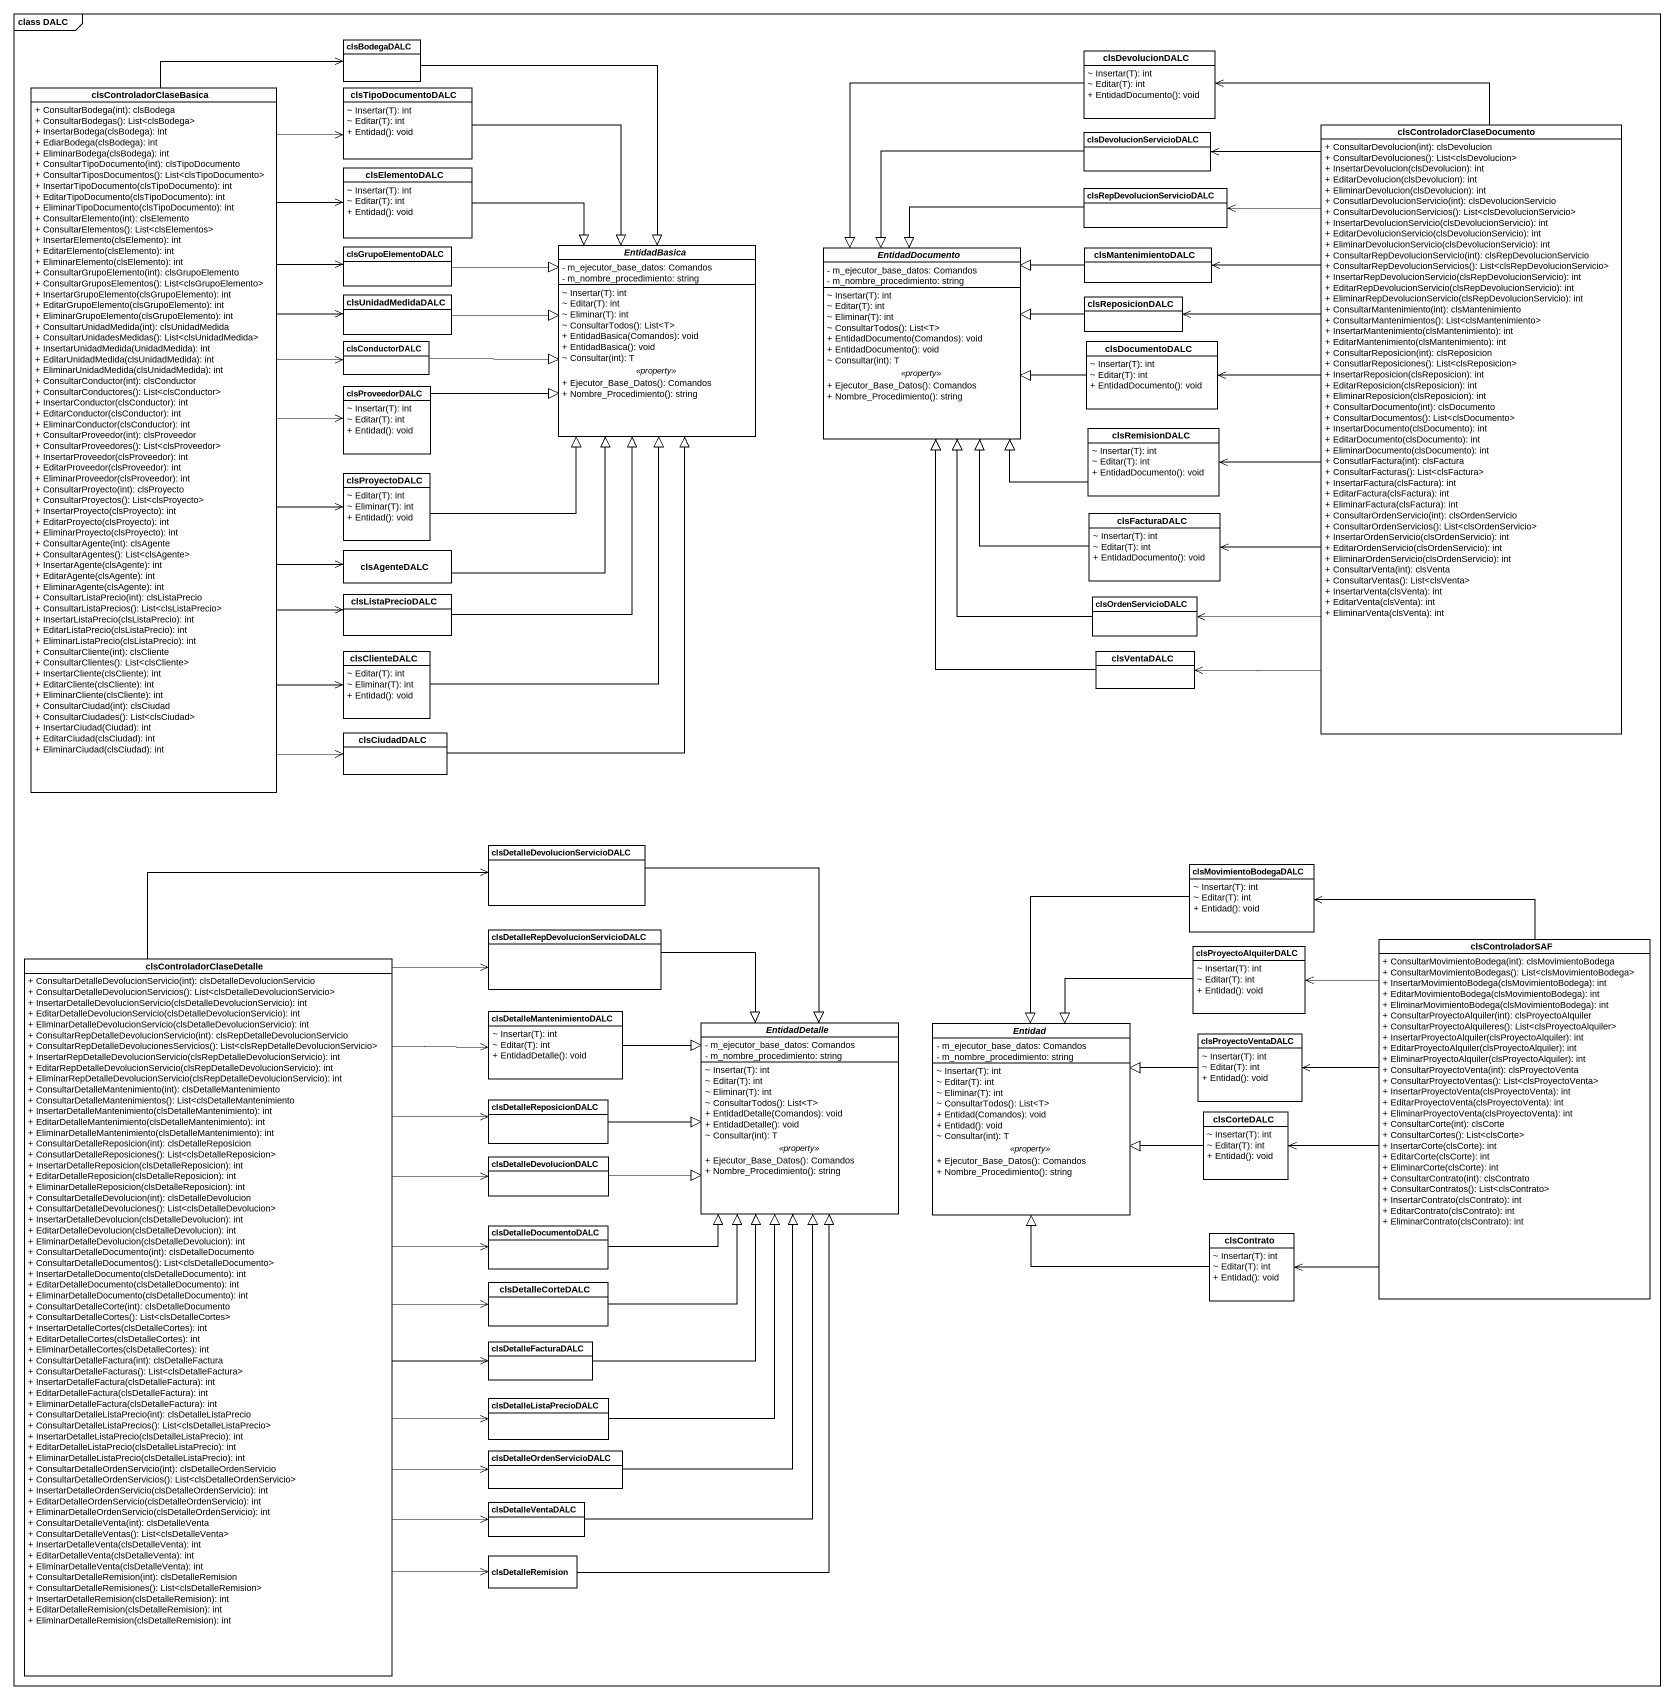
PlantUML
@startuml
mainframe class DALC
hide circle
hide empty members
skinparam classAttributeIconSize 0
class clsBodegaDALC
class clsDevolucionDALC {
  ~ Insertar(T): int
  ~ Editar(T): int
  + EntidadDocumento(): void
}
class clsControladorClaseBasica {
  + ConsultarBodega(int): clsBodega
  + ConsultarBodegas(): List<clsBodega>
  + InsertarBodega(clsBodega): int
  + EdiarBodega(clsBodega): int
  + EliminarBodega(clsBodega): int
  + ConsultarTipoDocumento(int): clsTipoDocumento
  + ConsultarTiposDocumentos(): List<clsTipoDocumento>
  + InsertarTipoDocumento(clsTipoDocumento): int
  + EditarTipoDocumento(clsTipoDocumento): int
  + EliminarTipoDocumento(clsTipoDocumento): int
  + ConsultarElemento(int): clsElemento
  + ConsultarElementos(): List<clsElementos>
  + InsertarElemento(clsElemento): int
  + EditarElemento(clsElemento): int
  + EliminarElemento(clsElemento): int
  + ConsultarGrupoElemento(int): clsGrupoElemento
  + ConsultarGruposElementos(): List<clsGrupoElemento>
  + InsertarGrupoElemento(clsGrupoElemento): int
  + EditarGrupoElemento(clsGrupoElemento): int
  + EliminarGrupoElemento(clsGrupoElemento): int
  + ConsultarUnidadMedida(int): clsUnidadMedida
  + ConsultarUnidadesMedidas(): List<clsUnidadMedida>
  + InsertarUnidadMedida(UnidadMedida): int
  + EditarUnidadMedida(clsUnidadMedida): int
  + EliminarUnidadMedida(clsUnidadMedida): int
  + ConsultarConductor(int): clsConductor
  + ConsultarConductores(): List<clsConductor>
  + InsertarConductor(clsConductor): int
  + EditarConductor(clsConductor): int
  + EliminarConductor(clsConductor): int
  + ConsultarProveedor(int): clsProveedor
  + ConsultarProveedores(): List<clsProveedor>
  + InsertarProveedor(clsProveedor): int
  + EditarProveedor(clsProveedor): int
  + EliminarProveedor(clsProveedor): int
  + ConsultarProyecto(int): clsProyecto
  + ConsultarProyectos(): List<clsProyecto>
  + InsertarProyecto(clsProyecto): int
  + EditarProyecto(clsProyecto): int
  + EliminarProyecto(clsProyecto): int
  + ConsultarAgente(int): clsAgente
  + ConsultarAgentes(): List<clsAgente>
  + InsertarAgente(clsAgente): int
  + EditarAgente(clsAgente): int
  + EliminarAgente(clsAgente): int
  + ConsultarListaPrecio(int): clsListaPrecio
  + ConsultarListaPrecios(): List<clsListaPrecio>
  + InsertarListaPrecio(clsListaPrecio): int
  + EditarListaPrecio(clsListaPrecio): int
  + EliminarListaPrecio(clsListaPrecio): int
  + ConsultarCliente(int): clsCliente
  + ConsultarClientes(): List<clsCliente>
  + InsertarCliente(clsCliente): int
  + EditarCliente(clsCliente): int
  + EliminarCliente(clsCliente): int
  + ConsultarCiudad(int): clsCiudad
  + ConsultarCiudades(): List<clsCiudad>
  + InsertarCiudad(Ciudad): int
  + EditarCiudad(clsCiudad): int
  + EliminarCiudad(clsCiudad): int
}
class clsTipoDocumentoDALC {
  ~ Insertar(T): int
  ~ Editar(T): int
  + Entidad(): void
}
class clsDevolucionServicioDALC
class clsControladorClaseDocumento {
  + ConsultarDevolucion(int): clsDevolucion
  + ConsultarDevoluciones(): List<clsDevolucion>
  + InsertarDevolucion(clsDevolucion): int
  + EditarDevolucion(clsDevolucion): int
  + EliminarDevolucion(clsDevolucion): int
  + ConsutlarDevolucionServicio(int): clsDevolucionServicio
  + ConsultarDevolucionServicios(): List<clsDevolucionServicio>
  + InsertarDevolucionServicio(clsDevolucionServicio): int
  + EditarDevolucionServicio(clsDevolucionServicio): int
  + EliminarDevolucionServicio(clsDevolucionServicio): int
  + ConsultarRepDevolucionServicio(int): clsRepDevolucionServicio
  + ConsultarRepDevolucionServicios(): List<clsRepDevolucionServicio>
  + InsertarRepDevolucionServicio(clsRepDevolucionServicio): int
  + EditarRepDevolucionServicio(clsRepDevolucionServicio): int
  + EliminarRepDevolucionServicio(clsRepDevolucionServicio): int
  + ConsultarMantenimiento(int): clsMantenimiento
  + ConsultarMantenimientos(): List<clsMantenimiento>
  + InsertarMantenimiento(clsMantenimiento): int
  + EditarMantenimiento(clsMantenimiento): int
  + ConsultarReposicion(int): clsReposicion
  + ConsutlarReposiciones(): List<clsReposicion>
  + InsertarReposicion(clsReposicion): int
  + EditarReposicion(clsReposicion): int
  + EliminarReposicion(clsReposicion): int
  + ConsultarDocumento(int): clsDocumento
  + ConsultarDocumentos(): List<clsDocumento>
  + InsertarDocumento(clsDocumento): int
  + EditarDocumento(clsDocumento): int
  + EliminarDocumento(clsDocumento): int
  + ConsutlarFactura(int): clsFactura
  + ConsultarFacturas(): List<clsFactura>
  + InsertarFactura(clsFactura): int
  + EditarFactura(clsFactura): int
  + EliminarFactura(clsFactura): int
  + ConsultarOrdenServicio(int): clsOrdenServicio
  + ConsultarOrdenServicios(): List<clsOrdenServicio>
  + InsertarOrdenServicio(clsOrdenServicio): int
  + EditarOrdenServicio(clsOrdenServicio): int
  + EliminarOrdenServicio(clsOrdenServicio): int
  + ConsultarVenta(int): clsVenta
  + ConsultarVentas(): List<clsVenta>
  + InsertarVenta(clsVenta): int
  + EditarVenta(clsVenta): int
  + EliminarVenta(clsVenta): int
}
class clsElementoDALC {
  ~ Insertar(T): int
  ~ Editar(T): int
  + Entidad(): void
}
class clsRepDevolucionServicioDALC
class clsGrupoElementoDALC
abstract class EntidadBasica {
  - m_ejecutor_base_datos: Comandos
  - m_nombre_procedimiento: string
  --
  ~ Insertar(T): int
  ~ Editar(T): int
  ~ Eliminar(T): int
  ~ ConsultarTodos(): List<T>
  + EntidadBasica(Comandos): void
  + EntidadBasica(): void
  ~ Consultar(int): T
  .. <<property>> ..
  + Ejecutor_Base_Datos(): Comandos
  + Nombre_Procedimiento(): string
}
abstract class EntidadDocumento {
  - m_ejecutor_base_datos: Comandos
  - m_nombre_procedimiento: string
  --
  ~ Insertar(T): int
  ~ Editar(T): int
  ~ Eliminar(T): int
  ~ ConsultarTodos(): List<T>
  + EntidadDocumento(Comandos): void
  + EntidadDocumento(): void
  ~ Consultar(int): T
  .. <<property>> ..
  + Ejecutor_Base_Datos(): Comandos
  + Nombre_Procedimiento(): string
}
class clsMantenimientoDALC
class clsUnidadMedidaDALC
class clsReposicionDALC
class clsConductorDALC
class clsDocumentoDALC {
  ~ Insertar(T): int
  ~ Editar(T): int
  + EntidadDocumento(): void
}
class clsProveedorDALC {
  ~ Insertar(T): int
  ~ Editar(T): int
  + Entidad(): void
}
class clsRemisionDALC {
  ~ Insertar(T): int
  ~ Editar(T): int
  + EntidadDocumento(): void
}
class clsProyectoDALC {
  ~ Editar(T): int
  ~ Eliminar(T): int
  + Entidad(): void
}
class clsFacturaDALC {
  ~ Insertar(T): int
  ~ Editar(T): int
  + EntidadDocumento(): void
}
class clsAgenteDALC
class clsListaPrecioDALC
class clsOrdenServicioDALC
class clsClienteDALC {
  ~ Editar(T): int
  ~ Eliminar(T): int
  + Entidad(): void
}
class clsVentaDALC
class clsCiudadDALC
class "clsDetalleDevolucionServicioDALC" as clsDetalleDevolucionServicio
class clsMovimientoBodegaDALC {
  ~ Insertar(T): int
  ~ Editar(T): int
  + Entidad(): void
}
class clsControladorClaseDetalle {
  + ConsultarDetalleDevolucionServicio(int): clsDetalleDevolucionServicio
  + ConsultarDetalleDevolucionServicios(): List<clsDetalleDevolucionServicio>
  + InsertarDetalleDevolucionServicio(clsDetalleDevolucionServicio): int
  + EditarDetalleDevolucionServicio(clsDetalleDevolucionServicio): int
  + EliminarDetalleDevolucionServicio(clsDetalleDevolucionServicio): int
  + ConsultarRepDetalleDevolucionServicio(int): clsRepDetalleDevolucionServicio
  + ConsultarRepDetalleDevolucionesServicios(): List<clsRepDetalleDevolucionServicio>
  + InsertarRepDetalleDevolucionServicio(clsRepDetalleDevolucionServicio): int
  + EditarRepDetalleDevolucionServicio(clsRepDetalleDevolucionServicio): int
  + EliminarRepDetalleDevolucionServicio(clsRepDetalleDevolucionServicio): int
  + ConsultarDetalleMantenimiento(int): clsDetalleMantenimiento
  + ConsultarDetalleMantenimientos(): List<clsDetalleMantenimiento
  + InsertarDetalleMantenimiento(clsDetalleMantenimiento): int
  + EditarDetalleMantenimiento(clsDetalleMantenimiento): int
  + EliminarDetalleMantenimiento(clsDetalleMantenimiento): int
  + ConsultarDetalleReposicion(int): clsDetalleReposicion
  + ConsutlarDetalleReposiciones(): List<clsDetalleReposicion>
  + InsertarDetalleReposicion(clsDetalleReposicion): int
  + EditarDetalleReposicion(clsDetalleReposicion): int
  + EliminarDetalleReposicion(clsDetalleReposicion): int
  + ConsultarDetalleDevolucion(int): clsDetalleDevolucion
  + ConsultarDetalleDevoluciones(): List<clsDetalleDevolucion>
  + InsertarDetalleDevolucion(clsDetalleDevolucion): int
  + EditarDetalleDevolucion(clsDetalleDevolucion): int
  + EliminarDetalleDevolucion(clsDetalleDevolucion): int
  + ConsultarDetalleDocumento(int): clsDetalleDocumento
  + ConsultarDetalleDocumentos(): List<clsDetalleDocumento>
  + InsertarDetalleDocumento(clsDetalleDocumento): int
  + EditarDetalleDocumento(clsDetalleDocumento): int
  + EliminarDetalleDocumento(clsDetalleDocumento): int
  + ConsultarDetalleCorte(int): clsDetalleDocumento
  + ConsultarDetalleCortes(): List<clsDetalleCortes>
  + InsertarDetalleCortes(clsDetalleCortes): int
  + EditarDetalleCortes(clsDetalleCortes): int
  + EliminarDetalleCortes(clsDetalleCortes): int
  + ConsultarDetalleFactura(int): clsDetalleFactura
  + ConsultarDetalleFacturas(): List<clsDetalleFactura>
  + InsertarDetalleFactura(clsDetalleFactura): int
  + EditarDetalleFactura(clsDetalleFactura): int
  + EliminarDetalleFactura(clsDetalleFactura): int
  + ConsultarDetalleListaPrecio(int): clsDetalleListaPrecio
  + ConsultarDetalleListaPrecios(): List<clsDetalleListaPrecio>
  + InsertarDetalleListaPrecio(clsDetalleListaPrecio): int
  + EditarDetalleListaPrecio(clsDetalleListaPrecio): int
  + EliminarDetalleListaPrecio(clsDetalleListaPrecio): int
  + ConsultarDetalleOrdenServicio(int): clsDetalleOrdenServicio
  + ConsultarDetalleOrdenServicios(): List<clsDetalleOrdenServicio>
  + InsertarDetalleOrdenServicio(clsDetalleOrdenServicio): int
  + EditarDetalleOrdenServicio(clsDetalleOrdenServicio): int
  + EliminarDetalleOrdenServicio(clsDetalleOrdenServicio): int
  + ConsultarDetalleVenta(int): clsDetalleVenta
  + ConsultarDetalleVentas(): List<clsDetalleVenta>
  + InsertarDetalleVenta(clsDetalleVenta): int
  + EditarDetalleVenta(clsDetalleVenta): int
  + EliminarDetalleVenta(clsDetalleVenta): int
  + ConsultarDetalleRemision(int): clsDetalleRemision
  + ConsultarDetalleRemisiones(): List<clsDetalleRemision>
  + InsertarDetalleRemision(clsDetalleRemision): int
  + EditarDetalleRemision(clsDetalleRemision): int
  + EliminarDetalleRemision(clsDetalleRemision): int
}
class "clsDetalleRepDevolucionServicioDALC" as clsDetalleRepDevolucionServi
class clsProyectoAlquilerDALC {
  ~ Insertar(T): int
  ~ Editar(T): int
  + Entidad(): void
}
class clsControladorSAF {
  + ConsultarMovimientoBodega(int): clsMovimientoBodega
  + ConsultarMovimientoBodegas(): List<clsMovimientoBodega>
  + InsertarMovimientoBodega(clsMovimientoBodega): int
  + EditarMovimientoBodega(clsMovimientoBodega): int
  + EliminarMovimientoBodega(clsMovimientoBodega): int
  + ConsultarProyectoAlquiler(int): clsProyectoAlquiler
  + ConsultarProyectoAlquileres(): List<clsProyectoAlquiler>
  + InsertarProyectoAlquiler(clsProyectoAlquiler): int
  + EditarProyectoAlquiler(clsProyectoAlquiler): int
  + EliminarProyectoAlquiler(clsProyectoAlquiler): int
  + ConsultarProyectoVenta(int): clsProyectoVenta
  + ConsultarProyectoVentas(): List<clsProyectoVenta>
  + InsertarProyectoVenta(clsProyectoVenta): int
  + EditarProyectoVenta(clsProyectoVenta): int
  + EliminarProyectoVenta(clsProyectoVenta): int
  + ConsultarCorte(int): clsCorte
  + ConsultarCortes(): List<clsCorte>
  + InsertarCorte(clsCorte): int
  + EditarCorte(clsCorte): int
  + EliminarCorte(clsCorte): int
  + ConsultarContrato(int): clsContrato
  + ConsultarContratos(): List<clsContrato>
  + InsertarContrato(clsContrato): int
  + EditarContrato(clsContrato): int
  + EliminarContrato(clsContrato): int
}
class clsDetalleMantenimientoDALC {
  ~ Insertar(T): int
  ~ Editar(T): int
  + EntidadDetalle(): void
}
abstract class EntidadDetalle {
  - m_ejecutor_base_datos: Comandos
  - m_nombre_procedimiento: string
  --
  ~ Insertar(T): int
  ~ Editar(T): int
  ~ Eliminar(T): int
  ~ ConsultarTodos(): List<T>
  + EntidadDetalle(Comandos): void
  + EntidadDetalle(): void
  ~ Consultar(int): T
  .. <<property>> ..
  + Ejecutor_Base_Datos(): Comandos
  + Nombre_Procedimiento(): string
}
abstract class Entidad {
  - m_ejecutor_base_datos: Comandos
  - m_nombre_procedimiento: string
  --
  ~ Insertar(T): int
  ~ Editar(T): int
  ~ Eliminar(T): int
  ~ ConsultarTodos(): List<T>
  + Entidad(Comandos): void
  + Entidad(): void
  ~ Consultar(int): T
  .. <<property>> ..
  + Ejecutor_Base_Datos(): Comandos
  + Nombre_Procedimiento(): string
}
class clsProyectoVentaDALC {
  ~ Insertar(T): int
  ~ Editar(T): int
  + Entidad(): void
}
class clsDetalleReposicionDALC
class clsCorteDALC {
  ~ Insertar(T): int
  ~ Editar(T): int
  + Entidad(): void
}
class clsDetalleDevolucionDALC
class clsDetalleDocumentoDALC
class clsContrato {
  ~ Insertar(T): int
  ~ Editar(T): int
  + Entidad(): void
}
class clsDetalleCorteDALC
class clsDetalleFacturaDALC
class clsDetalleListaPrecioDALC
class clsDetalleOrdenServicioDALC
class clsDetalleVentaDALC
class clsDetalleRemision
clsBodegaDALC --|> EntidadBasica
clsDevolucionDALC --|> EntidadDocumento
clsControladorClaseBasica -up-> clsBodegaDALC
clsControladorClaseBasica -up-> clsTipoDocumentoDALC
clsControladorClaseBasica -up-> clsElementoDALC
clsControladorClaseBasica -up-> clsGrupoElementoDALC
clsControladorClaseBasica -right-> clsUnidadMedidaDALC
clsControladorClaseBasica -right-> clsConductorDALC
clsControladorClaseBasica -right-> clsProveedorDALC
clsControladorClaseBasica -right-> clsProyectoDALC
clsControladorClaseBasica -right-> clsAgenteDALC
clsControladorClaseBasica --> clsListaPrecioDALC
clsControladorClaseBasica --> clsClienteDALC
clsControladorClaseBasica --> clsCiudadDALC
clsTipoDocumentoDALC --|> EntidadBasica
clsDevolucionServicioDALC --|> EntidadDocumento
clsControladorClaseDocumento -up-> clsDevolucionDALC
clsControladorClaseDocumento -up-> clsDevolucionServicioDALC
clsControladorClaseDocumento -up-> clsRepDevolucionServicioDALC
clsControladorClaseDocumento -left-> clsMantenimientoDALC
clsControladorClaseDocumento -left-> clsReposicionDALC
clsControladorClaseDocumento -left-> clsDocumentoDALC
clsControladorClaseDocumento -left-> clsRemisionDALC
clsControladorClaseDocumento -left-> clsFacturaDALC
clsControladorClaseDocumento -left-> clsOrdenServicioDALC
clsControladorClaseDocumento --> clsVentaDALC
clsElementoDALC -right-|> EntidadBasica
clsRepDevolucionServicioDALC -left-|> EntidadDocumento
clsGrupoElementoDALC -right-|> EntidadBasica
clsMantenimientoDALC -left-|> EntidadDocumento
clsUnidadMedidaDALC -right-|> EntidadBasica
clsReposicionDALC -left-|> EntidadDocumento
clsConductorDALC -right-|> EntidadBasica
clsDocumentoDALC -left-|> EntidadDocumento
clsProveedorDALC -right-|> EntidadBasica
clsRemisionDALC -left-|> EntidadDocumento
clsProyectoDALC -up-|> EntidadBasica
clsFacturaDALC -up-|> EntidadDocumento
clsAgenteDALC -up-|> EntidadBasica
clsListaPrecioDALC -up-|> EntidadBasica
clsOrdenServicioDALC -up-|> EntidadDocumento
clsClienteDALC -up-|> EntidadBasica
clsVentaDALC -up-|> EntidadDocumento
clsCiudadDALC -up-|> EntidadBasica
clsDetalleDevolucionServicio --|> EntidadDetalle
clsMovimientoBodegaDALC --|> Entidad
clsControladorClaseDetalle -up-> clsDetalleDevolucionServicio
clsControladorClaseDetalle -up-> clsDetalleRepDevolucionServi
clsControladorClaseDetalle -up-> clsDetalleMantenimientoDALC
clsControladorClaseDetalle -right-> clsDetalleReposicionDALC
clsControladorClaseDetalle -right-> clsDetalleDevolucionDALC
clsControladorClaseDetalle -right-> clsDetalleDocumentoDALC
clsControladorClaseDetalle -right-> clsDetalleCorteDALC
clsControladorClaseDetalle -right-> clsDetalleFacturaDALC
clsControladorClaseDetalle -right-> clsDetalleListaPrecioDALC
clsControladorClaseDetalle -right-> clsDetalleOrdenServicioDALC
clsControladorClaseDetalle --> clsDetalleVentaDALC
clsControladorClaseDetalle --> clsDetalleRemision
clsDetalleRepDevolucionServi --|> EntidadDetalle
clsProyectoAlquilerDALC --|> Entidad
clsControladorSAF -up-> clsMovimientoBodegaDALC
clsControladorSAF -left-> clsProyectoAlquilerDALC
clsControladorSAF -left-> clsProyectoVentaDALC
clsControladorSAF -left-> clsCorteDALC
clsControladorSAF -left-> clsContrato
clsDetalleMantenimientoDALC -right-|> EntidadDetalle
clsProyectoVentaDALC -left-|> Entidad
clsDetalleReposicionDALC -right-|> EntidadDetalle
clsCorteDALC -left-|> Entidad
clsDetalleDevolucionDALC -right-|> EntidadDetalle
clsDetalleDocumentoDALC -right-|> EntidadDetalle
clsContrato -up-|> Entidad
clsDetalleCorteDALC -up-|> EntidadDetalle
clsDetalleFacturaDALC -up-|> EntidadDetalle
clsDetalleListaPrecioDALC -up-|> EntidadDetalle
clsDetalleOrdenServicioDALC -up-|> EntidadDetalle
clsDetalleVentaDALC -up-|> EntidadDetalle
clsDetalleRemision -up-|> EntidadDetalle
@enduml
